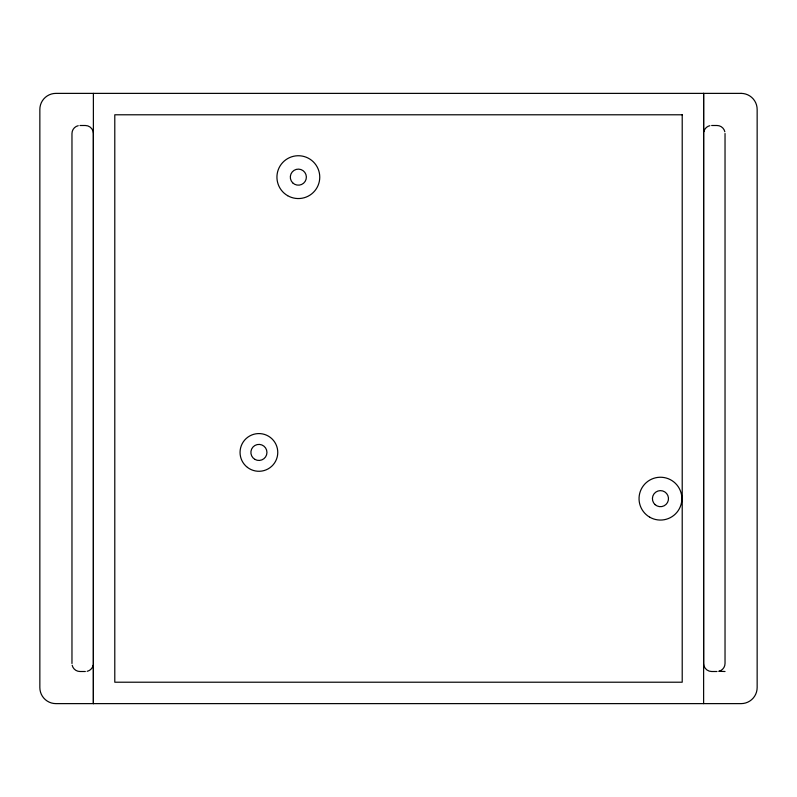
<?xml version="1.0" encoding="UTF-8"?>
<svg xmlns="http://www.w3.org/2000/svg" width="797" height="797" viewBox="0 0 797 797"><rect width="100%" height="100%" fill="white"/><g stroke="black" fill="none" stroke-linecap="round" stroke-linejoin="round"><path stroke-width="1.2" d="M93.379 93.379L93.379 703.621L93.379 133.527A8.03 8.03 0 0 0 85.349 125.498L79.999 125.498M703.621 703.621L703.621 93.379L703.621 663.473A8.03 8.03 0 0 0 711.651 671.502L717.001 671.502M711.651 125.498L717.001 125.498A8.03 8.03 0 0 1 724.832 131.744M85.349 671.502L79.999 671.502A8.03 8.03 0 0 1 72.168 665.256M725.031 671.502L718.784 671.303A8.03 8.03 0 0 0 725.031 663.473L725.031 133.527M71.969 663.473L71.969 133.527A8.03 8.03 0 0 1 78.216 125.697M703.821 131.744A8.03 8.03 0 0 1 709.858 125.697M93.179 665.256A8.03 8.03 0 0 1 87.142 671.303M741.09 93.379L55.91 93.379A16.06 16.06 0 0 0 39.85 109.438L39.85 687.562A16.06 16.06 0 0 0 55.91 703.621L741.09 703.621A16.06 16.06 0 0 0 757.15 687.562L757.15 109.438A16.06 16.06 0 0 0 741.09 93.379M682.212 114.788L114.788 114.788L114.788 682.212L682.212 682.212L682.212 114.788M287.637 195.683A21.409 21.409 0 0 0 319.756 177.143A21.409 21.409 0 0 0 287.637 158.603A21.409 21.409 0 0 0 287.637 195.683M247.439 467.391A18.849 18.849 0 0 0 277.605 454.878A18.849 18.849 0 0 0 251.693 435.013A18.849 18.849 0 0 0 247.439 467.391M649.744 517.193A21.409 21.409 0 0 0 681.863 498.653A21.409 21.409 0 0 0 649.744 480.113A21.409 21.409 0 0 0 649.744 517.193M292.668 182.822A8.03 8.03 0 0 0 306.098 179.225A8.03 8.03 0 0 0 296.265 169.392A8.03 8.03 0 0 0 292.668 182.822M254.901 459.381A8.03 8.03 0 0 0 266.945 452.427A8.03 8.03 0 0 0 254.901 445.473A8.03 8.03 0 0 0 254.901 459.381M655.144 504.68A8.03 8.03 0 0 0 668.324 500.247A8.03 8.03 0 0 0 657.894 491.042A8.03 8.03 0 0 0 655.144 504.68"/></g></svg>
